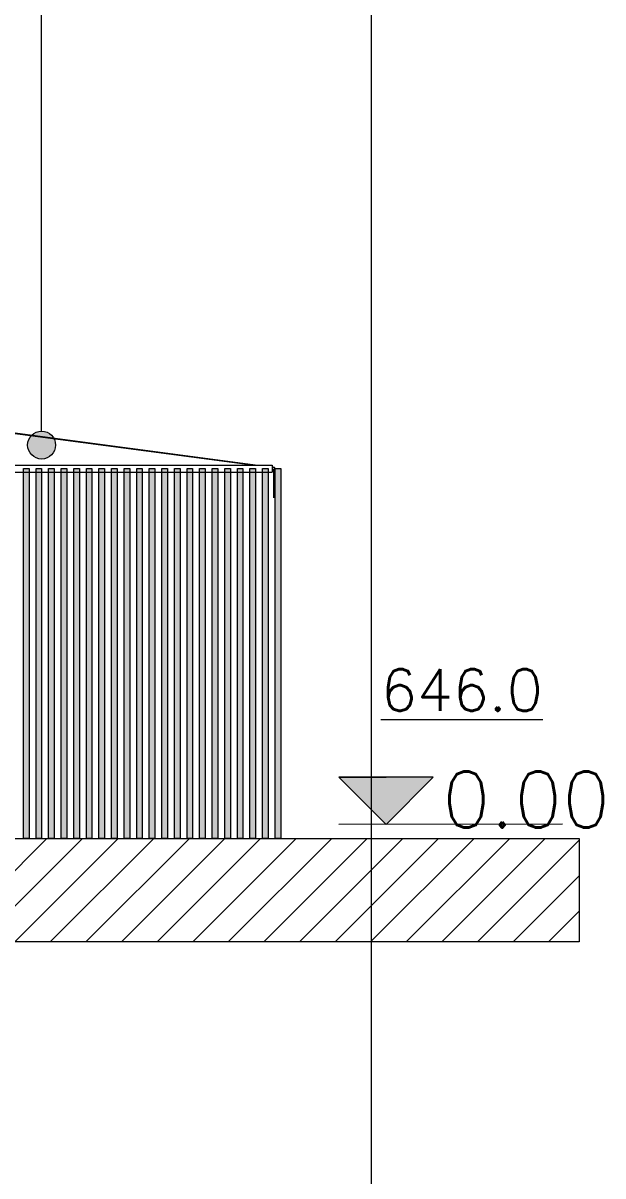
# Model space of a CAD drawing. Header units: millimetres. Extents: x 476571643 to 477489869, y 4620928210 to 4621294454.
# Drawn here: x 477420191 to 477424338, y 4621115350 to 4621123597 of the extents above; entities that cross this region are included whole.
import ezdxf

# ---------------------------------------------------------------- set-up
doc = ezdxf.new("R2010")
doc.units = ezdxf.units.MM
doc.header["$MEASUREMENT"] = 0
doc.set_wipeout_variables(frame=1)
doc.linetypes.add('Wipeout_Contour', pattern=[1000, 0, -1000])
for name, color, linetype, lineweight in [('0_Pen_No__1_Pen_No__250', 7, 'Continuous', 0), ('0_Pen_No__250_Pen_No__142', 142, 'Continuous', 0), ('New_._Pen_No__1', 1, 'Continuous', 0), ('New_2D Drafting - General_Pen_No__30_Pen_No__9_Pen_No__9_Pen_No__255', 255, 'Continuous', 0), ('New_2D Drafting - General_Pen_No__30_Pen_No__9_Pen_No__9_Pen_No__7', 7, 'Continuous', 0), ('New_2D Drafting - General_Pen_No__7_Pen_No__250', 7, 'Continuous', 0), ('New_2D Drafting - General_Pen_No__7_Pen_No__7', 7, 'Continuous', 0), ('New_Interior - Furniture _Pen_No__250', 7, 'Continuous', 0), ('New_Structural - Bearing_Pen_No__1', 1, 'Continuous', 0), ('zoma_Pen_No__1_Pen_No__142', 142, 'Continuous', 0), ('zoma_Pen_No__5_Pen_No__142', 142, 'Continuous', 0)]:
    doc.layers.add(name, color=color, linetype=linetype, lineweight=lineweight)
doc.layers.add('New_Interior - Furniture', color=7, linetype='Continuous')
doc.layers.add('zoma_Pen_No__5', color=7, linetype='Continuous')

# ---------------------------------------------------------------- blocks, each defined once
blk = doc.blocks.new('Line_124', base_point=(477420323.3, 4621120578))
at = {"layer": 'zoma_Pen_No__5_Pen_No__142', "linetype": 'Continuous', "lineweight": 0}
blk.add_hatch(color=142, dxfattribs=at).paths.add_polyline_path([(477420223.3, 4621120578), (477420230.9, 4621120539.7), (477420252.5, 4621120507.3), (477420285, 4621120485.6), (477420323.3, 4621120478), (477420361.5, 4621120485.6), (477420394, 4621120507.3), (477420415.6, 4621120539.7), (477420423.3, 4621120578), (477420415.6, 4621120616.2), (477420394, 4621120648.7), (477420361.5, 4621120670.4), (477420323.3, 4621120678), (477420285, 4621120670.4), (477420252.5, 4621120648.7), (477420230.9, 4621120616.2)])
at = {"layer": 'zoma_Pen_No__5_Pen_No__142', "color": 142, "linetype": 'Continuous', "lineweight": 0}
blk.add_line((477420323.3, 4621120678), (477420323.3, 4621135349.2), dxfattribs=at)
blk.add_circle((477420323.3, 4621120578), 100, dxfattribs=at)

msp = doc.modelspace()

# ---------------------------------------------------------------- hatches: boundary and pattern name
at = {"layer": '0_Pen_No__250_Pen_No__142', "linetype": 'Continuous', "lineweight": 0}
msp.add_hatch(color=142, dxfattribs=at).paths.add_polyline_path([(477422786.871, 4621117864.71), (477423124.4, 4621118202.403), (477422449.177, 4621118202.238)])
at = {"layer": 'New_2D Drafting - General_Pen_No__30_Pen_No__9_Pen_No__9_Pen_No__255', "linetype": 'Continuous', "lineweight": 0}
for points in [[(477420233.26, 4621120410.992), (477420233.26, 4621117764.092), (477420193.26, 4621117764.092), (477420193.26, 4621120410.992)], [(477420323.26, 4621120410.992), (477420323.26, 4621117764.092), (477420283.26, 4621117764.092), (477420283.26, 4621120410.992)], [(477420413.26, 4621120410.992), (477420413.26, 4621117764.092), (477420373.26, 4621117764.092), (477420373.26, 4621120410.992)], [(477420503.26, 4621120410.992), (477420503.26, 4621117764.092), (477420463.26, 4621117764.092), (477420463.26, 4621120410.992)], [(477420593.26, 4621120410.992), (477420593.26, 4621117764.092), (477420553.26, 4621117764.092), (477420553.26, 4621120410.992)], [(477420683.26, 4621120410.992), (477420683.26, 4621117764.092), (477420643.26, 4621117764.092), (477420643.26, 4621120410.992)], [(477420773.26, 4621120410.992), (477420773.26, 4621117764.092), (477420733.26, 4621117764.092), (477420733.26, 4621120410.992)], [(477420863.26, 4621120410.992), (477420863.26, 4621117764.092), (477420823.26, 4621117764.092), (477420823.26, 4621120410.992)], [(477420953.26, 4621120410.992), (477420953.26, 4621117764.092), (477420913.26, 4621117764.092), (477420913.26, 4621120410.992)], [(477421043.26, 4621120410.992), (477421043.26, 4621117764.092), (477421003.26, 4621117764.092), (477421003.26, 4621120410.992)], [(477421133.26, 4621120410.992), (477421133.26, 4621117764.092), (477421093.26, 4621117764.092), (477421093.26, 4621120410.992)], [(477421223.26, 4621120410.992), (477421223.26, 4621117764.092), (477421183.26, 4621117764.092), (477421183.26, 4621120410.992)], [(477421313.26, 4621120410.992), (477421313.26, 4621117764.092), (477421273.26, 4621117764.092), (477421273.26, 4621120410.992)], [(477421403.26, 4621120410.992), (477421403.26, 4621117764.092), (477421363.26, 4621117764.092), (477421363.26, 4621120410.992)], [(477421493.26, 4621120410.992), (477421493.26, 4621117764.092), (477421453.26, 4621117764.092), (477421453.26, 4621120410.992)], [(477421583.26, 4621120410.992), (477421583.26, 4621117764.092), (477421543.26, 4621117764.092), (477421543.26, 4621120410.992)], [(477421673.26, 4621120410.992), (477421673.26, 4621117764.092), (477421633.26, 4621117764.092), (477421633.26, 4621120410.992)], [(477421763.26, 4621120410.992), (477421763.26, 4621117764.092), (477421723.26, 4621117764.092), (477421723.26, 4621120410.992)], [(477421853.26, 4621120410.992), (477421853.26, 4621117764.092), (477421813.26, 4621117764.092), (477421813.26, 4621120410.992)]]:
    msp.add_hatch(color=255, dxfattribs=at).paths.add_polyline_path(points)
at = {"layer": 'New_2D Drafting - General_Pen_No__7_Pen_No__7', "linetype": 'Continuous', "lineweight": 0}
h = msp.add_hatch(dxfattribs=at)
h.set_pattern_fill('MASONRY_BLOCK', style=0, pattern_type=2)
h.set_pattern_definition([(45, (476844527.15, 4621385791.04), (-127.279217, 127.279217), [])])
h.paths.add_polyline_path([(477397133.385, 4621114725.102), (477397133.385, 4621115465.01), (477401613.109, 4621115465.01), (477401613.109, 4621114214.87), (477419313.109, 4621114214.87), (477419313.109, 4621117485.002), (477419313.109, 4621117764.092), (477424167.487, 4621117764.092), (477424167.487, 4621117024.286), (477420024.125, 4621117024.286), (477420024.125, 4621113635.952), (477420024.125, 4621113574.43), (477400972.693, 4621113574.43), (477400972.693, 4621114725.102)])

# ---------------------------------------------------------------- linework, layer by layer
at = {"layer": '0_Pen_No__1_Pen_No__250', "color": 7, "linetype": 'Continuous', "lineweight": 0, "flags": 128}
for points in [[(477422786.871, 4621117864.71), (477422449.177, 4621118202.238), (477422786.788, 4621118202.321)], [(477422786.871, 4621117864.71), (477423124.4, 4621118202.403), (477422786.788, 4621118202.321)], [(477424049.26, 4621117865.018), (477422449.26, 4621117864.627)]]:
    msp.add_lwpolyline(points, dxfattribs=at)
at = {"layer": '0_Pen_No__250_Pen_No__142', "color": 142, "linetype": 'Continuous', "lineweight": 0, "flags": 128}
msp.add_lwpolyline([(477422786.871, 4621117864.71), (477423124.4, 4621118202.403), (477422449.177, 4621118202.238)], close=True, dxfattribs=at)
at = {"layer": 'New_2D Drafting - General_Pen_No__30_Pen_No__9_Pen_No__9_Pen_No__7', "color": 7, "linetype": 'Continuous', "lineweight": 0, "flags": 128}
for points in [[(477420233.26, 4621120410.992), (477420233.26, 4621117764.092), (477420193.26, 4621117764.092), (477420193.26, 4621120410.992)], [(477420323.26, 4621120410.992), (477420323.26, 4621117764.092), (477420283.26, 4621117764.092), (477420283.26, 4621120410.992)], [(477420413.26, 4621120410.992), (477420413.26, 4621117764.092), (477420373.26, 4621117764.092), (477420373.26, 4621120410.992)], [(477420503.26, 4621120410.992), (477420503.26, 4621117764.092), (477420463.26, 4621117764.092), (477420463.26, 4621120410.992)], [(477420593.26, 4621120410.992), (477420593.26, 4621117764.092), (477420553.26, 4621117764.092), (477420553.26, 4621120410.992)], [(477420683.26, 4621120410.992), (477420683.26, 4621117764.092), (477420643.26, 4621117764.092), (477420643.26, 4621120410.992)], [(477420773.26, 4621120410.992), (477420773.26, 4621117764.092), (477420733.26, 4621117764.092), (477420733.26, 4621120410.992)], [(477420863.26, 4621120410.992), (477420863.26, 4621117764.092), (477420823.26, 4621117764.092), (477420823.26, 4621120410.992)], [(477420953.26, 4621120410.992), (477420953.26, 4621117764.092), (477420913.26, 4621117764.092), (477420913.26, 4621120410.992)], [(477421043.26, 4621120410.992), (477421043.26, 4621117764.092), (477421003.26, 4621117764.092), (477421003.26, 4621120410.992)], [(477421133.26, 4621120410.992), (477421133.26, 4621117764.092), (477421093.26, 4621117764.092), (477421093.26, 4621120410.992)], [(477421223.26, 4621120410.992), (477421223.26, 4621117764.092), (477421183.26, 4621117764.092), (477421183.26, 4621120410.992)], [(477421313.26, 4621120410.992), (477421313.26, 4621117764.092), (477421273.26, 4621117764.092), (477421273.26, 4621120410.992)], [(477421403.26, 4621120410.992), (477421403.26, 4621117764.092), (477421363.26, 4621117764.092), (477421363.26, 4621120410.992)], [(477421493.26, 4621120410.992), (477421493.26, 4621117764.092), (477421453.26, 4621117764.092), (477421453.26, 4621120410.992)], [(477421583.26, 4621120410.992), (477421583.26, 4621117764.092), (477421543.26, 4621117764.092), (477421543.26, 4621120410.992)], [(477421673.26, 4621120410.992), (477421673.26, 4621117764.092), (477421633.26, 4621117764.092), (477421633.26, 4621120410.992)], [(477421763.26, 4621120410.992), (477421763.26, 4621117764.092), (477421723.26, 4621117764.092), (477421723.26, 4621120410.992)], [(477421853.26, 4621120410.992), (477421853.26, 4621117764.092), (477421813.26, 4621117764.092), (477421813.26, 4621120410.992)]]:
    msp.add_lwpolyline(points, close=True, dxfattribs=at)
at = {"layer": 'New_2D Drafting - General_Pen_No__7_Pen_No__250', "color": 7, "linetype": 'Continuous', "lineweight": 0, "flags": 128}
msp.add_lwpolyline([(477397133.385, 4621114725.102), (477397133.385, 4621115465.01), (477401613.109, 4621115465.01), (477401613.109, 4621114214.87), (477419313.109, 4621114214.87), (477419313.109, 4621117485.002), (477419313.109, 4621117764.092), (477424167.487, 4621117764.092), (477424167.487, 4621117024.286), (477420024.125, 4621117024.286), (477420024.125, 4621113635.952), (477420024.125, 4621113574.43), (477400972.693, 4621113574.43), (477400972.693, 4621114725.102)], close=True, dxfattribs=at)
at = {"layer": 'New_Interior - Furniture _Pen_No__250', "color": 7, "linetype": 'Continuous', "lineweight": 0}
for p, q in [((477419491.245, 4621120749.692), (477421869.694, 4621120434.203)), ((477419492.747, 4621120746.466), (477421846.879, 4621120434.203))]:
    msp.add_line(p, q, dxfattribs=at)
at = {"layer": 'New_Structural - Bearing_Pen_No__1', "color": 1, "linetype": 'Continuous', "lineweight": 0}
msp.add_line((477422680.105, 4621135251.798), (477422680.105, 4621108520.472), dxfattribs=at)

# ---------------------------------------------------------------- block references
at = {"layer": 'zoma_Pen_No__5', "color": 142, "linetype": 'Continuous', "lineweight": 0}
msp.add_blockref('Line_124', (477420323.26, 4621120577.979), dxfattribs=at)

# ---------------------------------------------------------------- texts
at = {"layer": 'New_._Pen_No__1', "color": 1, "linetype": 'Continuous', "lineweight": 0, "insert": (477423328.538, 4621118975.446), "char_height": 300, "attachment_point": 2}
msp.add_mtext('\\A1;{\\pqc;\\Ftxt.shx;\\L\\L64\\Ftxt.shx;6\\Ftxt.shx;.0}', dxfattribs=at)
at = {"layer": 'zoma_Pen_No__1_Pen_No__142', "color": 142, "linetype": 'Continuous', "lineweight": 0, "insert": (477423189.185, 4621117841.762), "char_height": 400, "attachment_point": 7, "rotation": 0.0139872}
msp.add_mtext('\\A1;{\\pql;\\Ftxt.shx;0\\Ftxt.shx;.00}', dxfattribs=at)

# ---------------------------------------------------------------- wipeouts: each hides what was drawn before it
at = {"color": 254, "linetype": 'Wipeout_Contour', "lineweight": 0, "ltscale": 37165735261.16969}
msp.add_wipeout([(477421975.709, 4621120402.131), (477421982.78, 4621120399.203), (477421989.851, 4621120402.131), (477421992.78, 4621120409.203), (477421989.851, 4621120416.274), (477421982.78, 4621120419.203), (477421975.709, 4621120416.274), (477421972.78, 4621120409.203)], dxfattribs=at).dxf.layer = 'New_Interior - Furniture'

# ---------------------------------------------------------------- next in the draw order: wipeouts: each hides what was drawn before it
at = {"color": 254, "linetype": 'Wipeout_Contour', "lineweight": 0, "ltscale": 32520018418.70108}
msp.add_wipeout([(477421971.657, 4621120418.397), (477421978.091, 4621120417.26), (477421981.28, 4621120418.581), (477421981.28, 4621120419.203), (477421983.818, 4621120419.203), (477421983.834, 4621120419.292), (477421971.657, 4621120421.444)], dxfattribs=at).dxf.layer = 'New_Interior - Furniture'

# ---------------------------------------------------------------- next in the draw order: wipeouts: each hides what was drawn before it
at = {"color": 254, "linetype": 'Wipeout_Contour', "lineweight": 0, "ltscale": 23228584092.34389}
msp.add_wipeout([(477421981.28, 4621120199.203), (477421984.28, 4621120199.203), (477421984.28, 4621120399.824), (477421982.78, 4621120399.203), (477421981.28, 4621120399.824)], dxfattribs=at).dxf.layer = 'New_Interior - Furniture'

# ---------------------------------------------------------------- next in the draw order: wipeouts: each hides what was drawn before it
at = {"color": 254, "linetype": 'Wipeout_Contour', "lineweight": 0, "ltscale": 13937150752.40221}
msp.add_wipeout([(477421981.28, 4621120418.581), (477421982.78, 4621120419.203), (477421981.28, 4621120419.203)], dxfattribs=at).dxf.layer = 'New_Interior - Furniture'

# ---------------------------------------------------------------- next in the draw order: wipeouts: each hides what was drawn before it
at = {"color": 254, "linetype": 'Wipeout_Contour', "lineweight": 0, "ltscale": 13937150752.91604}
msp.add_wipeout([(477421984.28, 4621120419.203), (477421982.78, 4621120419.203), (477421984.28, 4621120418.581)], dxfattribs=at).dxf.layer = 'New_Interior - Furniture'

# ---------------------------------------------------------------- next in the draw order: hatches: boundary and pattern name
at = {"layer": 'New_2D Drafting - General_Pen_No__30_Pen_No__9_Pen_No__9_Pen_No__255', "linetype": 'Continuous', "lineweight": 0}
for points in [[(477421943.26, 4621120410.992), (477421943.26, 4621117764.092), (477421903.26, 4621117764.092), (477421903.26, 4621120410.992)], [(477422033.26, 4621120410.992), (477422033.26, 4621117764.092), (477421993.26, 4621117764.092), (477421993.26, 4621120410.992)]]:
    msp.add_hatch(color=255, dxfattribs=at).paths.add_polyline_path(points)

# ---------------------------------------------------------------- next in the draw order: linework, layer by layer
at = {"layer": 'New_2D Drafting - General_Pen_No__30_Pen_No__9_Pen_No__9_Pen_No__7', "color": 7, "linetype": 'Continuous', "lineweight": 0, "flags": 128}
for points in [[(477421943.26, 4621120410.992), (477421943.26, 4621117764.092), (477421903.26, 4621117764.092), (477421903.26, 4621120410.992)], [(477422033.26, 4621120410.992), (477422033.26, 4621117764.092), (477421993.26, 4621117764.092), (477421993.26, 4621120410.992)]]:
    msp.add_lwpolyline(points, close=True, dxfattribs=at)
at = {"layer": 'New_Interior - Furniture _Pen_No__250', "color": 7, "linetype": 'Continuous', "lineweight": 0}
for p, q in [((477419433.014, 4621120434.208), (477421971.657, 4621120434.203)), ((477421899.459, 4621120434.203), (477421971.657, 4621120434.203)), ((477421971.657, 4621120434.203), (477421971.657, 4621120426.88)), ((477421971.657, 4621120426.88), (477421971.657, 4621120409.203)), ((477421971.657, 4621120421.444), (477421983.834, 4621120419.292)), ((477421971.657, 4621120418.397), (477421978.091, 4621120417.26)), ((477421971.657, 4621120409.203), (477421971.657, 4621120391.525)), ((477421975.709, 4621120416.274), (477421972.78, 4621120409.203)), ((477421972.78, 4621120409.203), (477421975.709, 4621120402.131)), ((477421982.78, 4621120419.203), (477421975.709, 4621120416.274)), ((477421981.28, 4621120419.203), (477421981.28, 4621120418.581)), ((477421981.28, 4621120419.203), (477421983.818, 4621120419.203)), ((477421989.851, 4621120416.274), (477421982.78, 4621120419.203)), ((477421983.747, 4621120418.802), (477421983.818, 4621120419.203)), ((477421983.818, 4621120419.203), (477421983.834, 4621120419.292)), ((477421983.818, 4621120419.203), (477421984.28, 4621120419.203)), ((477421984.28, 4621120419.203), (477421984.28, 4621120418.581)), ((477421992.78, 4621120409.203), (477421989.851, 4621120416.274)), ((477421989.851, 4621120402.131), (477421992.78, 4621120409.203)), ((477419433.014, 4621120384.208), (477421971.657, 4621120384.203)), ((477421971.657, 4621120391.525), (477421971.657, 4621120384.203)), ((477421975.709, 4621120402.131), (477421982.78, 4621120399.203)), ((477421981.28, 4621120399.824), (477421981.28, 4621120199.203)), ((477421982.78, 4621120399.203), (477421989.851, 4621120402.131)), ((477421984.28, 4621120399.824), (477421984.28, 4621120199.203))]:
    msp.add_line(p, q, dxfattribs=at)

doc.saveas('drawing.dxf')
